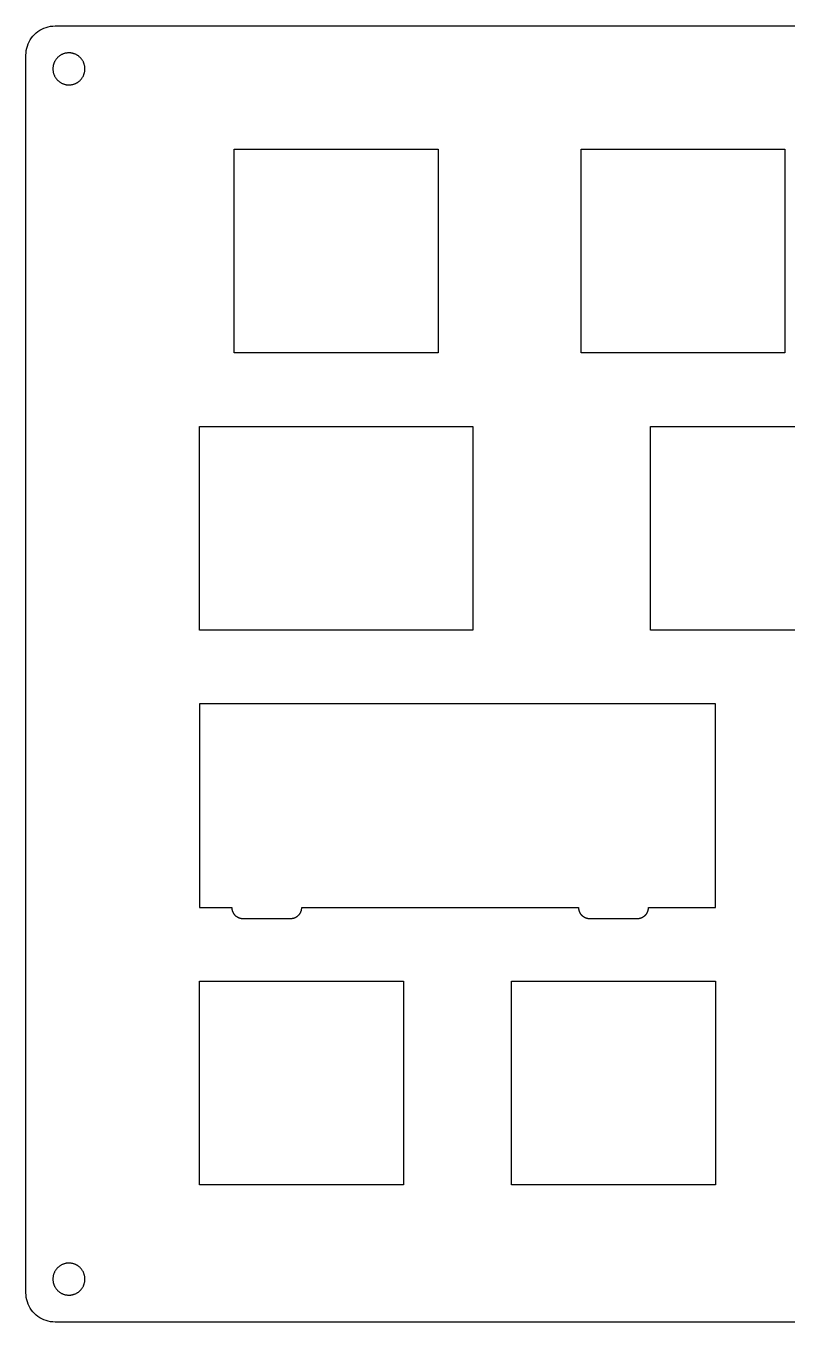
# Model space of a CAD drawing. Header units: millimetres. Extents: x -542 to -281, y -114 to -5.
# Drawn here: x -542.4 to -490.2, y -113.9 to -24.9 of the extents above; entities that cross this region are included whole.
import ezdxf

# ---------------------------------------------------------------- set-up
doc = ezdxf.new("R2010")
doc.units = ezdxf.units.MM
doc.layers.add('switch_plate', color=18, linetype='Continuous', true_color=0x000000)

msp = doc.modelspace()

# ---------------------------------------------------------------- linework, layer by layer
at = {"layer": 'switch_plate'}
for p, q in [((-541.035, -24.952, 0.2), (-540.882, -24.909, 0.2)), ((-540.882, -24.909, 0.2), (-540.729, -24.879, 0.2)), ((-540.729, -24.879, 0.2), (-540.572, -24.861, 0.2)), ((-540.572, -24.861, 0.2), (-540.414, -24.854, 0.2)), ((-540.414, -24.854, 0.2), (-377.083, -24.854, 0.2)), ((-542.198, -25.947, 0.2), (-542.121, -25.809, 0.2)), ((-542.121, -25.809, 0.2), (-542.034, -25.678, 0.2)), ((-542.034, -25.678, 0.2), (-541.936, -25.556, 0.2)), ((-541.936, -25.556, 0.2), (-541.83, -25.44, 0.2)), ((-541.83, -25.44, 0.2), (-541.714, -25.334, 0.2)), ((-541.714, -25.334, 0.2), (-541.591, -25.236, 0.2)), ((-541.591, -25.236, 0.2), (-541.46, -25.149, 0.2)), ((-541.46, -25.149, 0.2), (-541.323, -25.072, 0.2)), ((-541.323, -25.072, 0.2), (-541.181, -25.007, 0.2)), ((-541.181, -25.007, 0.2), (-541.035, -24.952, 0.2)), ((-542.415, -26.855, 0.2), (-542.409, -26.698, 0.2)), ((-542.409, -26.698, 0.2), (-542.391, -26.541, 0.2)), ((-542.391, -26.541, 0.2), (-542.36, -26.388, 0.2)), ((-542.36, -26.388, 0.2), (-542.318, -26.235, 0.2)), ((-542.318, -26.235, 0.2), (-542.262, -26.089, 0.2)), ((-542.262, -26.089, 0.2), (-542.198, -25.947, 0.2)), ((-539.532, -26.707, 0.2), (-539.57, -26.71, 0.2)), ((-539.494, -26.705, 0.2), (-539.532, -26.707, 0.2)), ((-539.456, -26.705, 0.2), (-539.494, -26.705, 0.2)), ((-539.418, -26.706, 0.2), (-539.456, -26.705, 0.2)), ((-539.38, -26.708, 0.2), (-539.418, -26.706, 0.2)), ((-539.342, -26.712, 0.2), (-539.38, -26.708, 0.2)), ((-542.415, -111.885, 0.2), (-542.415, -26.855, 0.2)), ((-540.546, -27.596, 0.2), (-540.552, -27.634, 0.2)), ((-540.538, -27.559, 0.2), (-540.546, -27.596, 0.2)), ((-540.528, -27.522, 0.2), (-540.538, -27.559, 0.2)), ((-540.518, -27.485, 0.2), (-540.528, -27.522, 0.2)), ((-540.506, -27.449, 0.2), (-540.518, -27.485, 0.2)), ((-540.493, -27.413, 0.2), (-540.506, -27.449, 0.2)), ((-540.479, -27.377, 0.2), (-540.493, -27.413, 0.2)), ((-540.464, -27.342, 0.2), (-540.479, -27.377, 0.2)), ((-540.447, -27.308, 0.2), (-540.464, -27.342, 0.2)), ((-540.429, -27.274, 0.2), (-540.447, -27.308, 0.2)), ((-540.41, -27.241, 0.2), (-540.429, -27.274, 0.2)), ((-540.39, -27.209, 0.2), (-540.41, -27.241, 0.2)), ((-540.369, -27.177, 0.2), (-540.39, -27.209, 0.2)), ((-540.346, -27.146, 0.2), (-540.369, -27.177, 0.2)), ((-540.323, -27.116, 0.2), (-540.346, -27.146, 0.2)), ((-540.299, -27.086, 0.2), (-540.323, -27.116, 0.2)), ((-540.273, -27.058, 0.2), (-540.299, -27.086, 0.2)), ((-540.247, -27.03, 0.2), (-540.273, -27.058, 0.2)), ((-540.219, -27.004, 0.2), (-540.247, -27.03, 0.2)), ((-540.191, -26.978, 0.2), (-540.219, -27.004, 0.2)), ((-540.162, -26.953, 0.2), (-540.191, -26.978, 0.2)), ((-540.132, -26.93, 0.2), (-540.162, -26.953, 0.2)), ((-540.101, -26.907, 0.2), (-540.132, -26.93, 0.2)), ((-540.07, -26.886, 0.2), (-540.101, -26.907, 0.2)), ((-540.037, -26.865, 0.2), (-540.07, -26.886, 0.2)), ((-540.004, -26.846, 0.2), (-540.037, -26.865, 0.2)), ((-539.971, -26.828, 0.2), (-540.004, -26.846, 0.2)), ((-539.937, -26.811, 0.2), (-539.971, -26.828, 0.2)), ((-539.902, -26.795, 0.2), (-539.937, -26.811, 0.2)), ((-539.867, -26.781, 0.2), (-539.902, -26.795, 0.2)), ((-539.831, -26.767, 0.2), (-539.867, -26.781, 0.2)), ((-539.795, -26.755, 0.2), (-539.831, -26.767, 0.2)), ((-539.758, -26.744, 0.2), (-539.795, -26.755, 0.2)), ((-539.721, -26.735, 0.2), (-539.758, -26.744, 0.2)), ((-539.684, -26.727, 0.2), (-539.721, -26.735, 0.2)), ((-539.646, -26.72, 0.2), (-539.684, -26.727, 0.2)), ((-539.608, -26.714, 0.2), (-539.646, -26.72, 0.2)), ((-539.57, -26.71, 0.2), (-539.608, -26.714, 0.2)), ((-539.304, -26.717, 0.2), (-539.342, -26.712, 0.2)), ((-539.266, -26.723, 0.2), (-539.304, -26.717, 0.2)), ((-539.229, -26.731, 0.2), (-539.266, -26.723, 0.2)), ((-539.192, -26.74, 0.2), (-539.229, -26.731, 0.2)), ((-539.155, -26.75, 0.2), (-539.192, -26.74, 0.2)), ((-539.118, -26.761, 0.2), (-539.155, -26.75, 0.2)), ((-539.082, -26.774, 0.2), (-539.118, -26.761, 0.2)), ((-539.047, -26.788, 0.2), (-539.082, -26.774, 0.2)), ((-539.012, -26.803, 0.2), (-539.047, -26.788, 0.2)), ((-538.977, -26.819, 0.2), (-539.012, -26.803, 0.2)), ((-538.943, -26.837, 0.2), (-538.977, -26.819, 0.2)), ((-538.91, -26.855, 0.2), (-538.943, -26.837, 0.2)), ((-538.877, -26.875, 0.2), (-538.91, -26.855, 0.2)), ((-538.845, -26.896, 0.2), (-538.877, -26.875, 0.2)), ((-538.814, -26.918, 0.2), (-538.845, -26.896, 0.2)), ((-538.784, -26.941, 0.2), (-538.814, -26.918, 0.2)), ((-538.754, -26.966, 0.2), (-538.784, -26.941, 0.2)), ((-538.726, -26.991, 0.2), (-538.754, -26.966, 0.2)), ((-538.698, -27.017, 0.2), (-538.726, -26.991, 0.2)), ((-538.671, -27.044, 0.2), (-538.698, -27.017, 0.2)), ((-538.645, -27.072, 0.2), (-538.671, -27.044, 0.2)), ((-538.62, -27.101, 0.2), (-538.645, -27.072, 0.2)), ((-538.596, -27.131, 0.2), (-538.62, -27.101, 0.2)), ((-538.573, -27.161, 0.2), (-538.596, -27.131, 0.2)), ((-538.552, -27.193, 0.2), (-538.573, -27.161, 0.2)), ((-538.531, -27.225, 0.2), (-538.552, -27.193, 0.2)), ((-538.511, -27.258, 0.2), (-538.531, -27.225, 0.2)), ((-538.493, -27.291, 0.2), (-538.511, -27.258, 0.2)), ((-538.476, -27.325, 0.2), (-538.493, -27.291, 0.2)), ((-538.46, -27.36, 0.2), (-538.476, -27.325, 0.2)), ((-538.445, -27.395, 0.2), (-538.46, -27.36, 0.2)), ((-538.431, -27.431, 0.2), (-538.445, -27.395, 0.2)), ((-538.419, -27.467, 0.2), (-538.431, -27.431, 0.2)), ((-538.408, -27.503, 0.2), (-538.419, -27.467, 0.2)), ((-538.398, -27.54, 0.2), (-538.408, -27.503, 0.2)), ((-538.389, -27.577, 0.2), (-538.398, -27.54, 0.2)), ((-538.382, -27.615, 0.2), (-538.389, -27.577, 0.2)), ((-540.564, -27.748, 0.2), (-540.565, -27.786, 0.2)), ((-540.565, -27.786, 0.2), (-540.565, -27.824, 0.2)), ((-540.565, -27.824, 0.2), (-540.564, -27.862, 0.2)), ((-540.561, -27.71, 0.2), (-540.564, -27.748, 0.2)), ((-540.564, -27.862, 0.2), (-540.561, -27.9, 0.2)), ((-540.557, -27.672, 0.2), (-540.561, -27.71, 0.2)), ((-540.561, -27.9, 0.2), (-540.557, -27.938, 0.2)), ((-540.552, -27.634, 0.2), (-540.557, -27.672, 0.2)), ((-540.557, -27.938, 0.2), (-540.552, -27.976, 0.2)), ((-540.552, -27.976, 0.2), (-540.546, -28.014, 0.2)), ((-540.546, -28.014, 0.2), (-540.538, -28.051, 0.2)), ((-540.538, -28.051, 0.2), (-540.528, -28.088, 0.2)), ((-540.528, -28.088, 0.2), (-540.518, -28.125, 0.2)), ((-540.518, -28.125, 0.2), (-540.506, -28.161, 0.2)), ((-540.506, -28.161, 0.2), (-540.493, -28.197, 0.2)), ((-540.493, -28.197, 0.2), (-540.479, -28.232, 0.2)), ((-540.479, -28.232, 0.2), (-540.464, -28.267, 0.2)), ((-540.464, -28.267, 0.2), (-540.447, -28.302, 0.2)), ((-540.447, -28.302, 0.2), (-540.429, -28.335, 0.2)), ((-540.429, -28.335, 0.2), (-540.41, -28.369, 0.2)), ((-540.41, -28.369, 0.2), (-540.39, -28.401, 0.2)), ((-540.39, -28.401, 0.2), (-540.369, -28.433, 0.2)), ((-540.369, -28.433, 0.2), (-540.346, -28.464, 0.2)), ((-540.346, -28.464, 0.2), (-540.323, -28.494, 0.2)), ((-538.62, -28.509, 0.2), (-538.596, -28.479, 0.2)), ((-538.596, -28.479, 0.2), (-538.573, -28.448, 0.2)), ((-538.573, -28.448, 0.2), (-538.552, -28.417, 0.2)), ((-538.552, -28.417, 0.2), (-538.531, -28.385, 0.2)), ((-538.531, -28.385, 0.2), (-538.511, -28.352, 0.2)), ((-538.511, -28.352, 0.2), (-538.493, -28.319, 0.2)), ((-538.493, -28.319, 0.2), (-538.476, -28.285, 0.2)), ((-538.476, -28.285, 0.2), (-538.46, -28.25, 0.2)), ((-538.46, -28.25, 0.2), (-538.445, -28.215, 0.2)), ((-538.445, -28.215, 0.2), (-538.431, -28.179, 0.2)), ((-538.431, -28.179, 0.2), (-538.419, -28.143, 0.2)), ((-538.419, -28.143, 0.2), (-538.408, -28.106, 0.2)), ((-538.408, -28.106, 0.2), (-538.398, -28.07, 0.2)), ((-538.398, -28.07, 0.2), (-538.389, -28.032, 0.2)), ((-538.389, -28.032, 0.2), (-538.382, -27.995, 0.2)), ((-538.376, -27.653, 0.2), (-538.382, -27.615, 0.2)), ((-538.382, -27.995, 0.2), (-538.376, -27.957, 0.2)), ((-538.371, -27.691, 0.2), (-538.376, -27.653, 0.2)), ((-538.376, -27.957, 0.2), (-538.371, -27.919, 0.2)), ((-538.368, -27.729, 0.2), (-538.371, -27.691, 0.2)), ((-538.371, -27.919, 0.2), (-538.368, -27.881, 0.2)), ((-538.366, -27.767, 0.2), (-538.368, -27.729, 0.2)), ((-538.368, -27.881, 0.2), (-538.366, -27.843, 0.2)), ((-538.365, -27.805, 0.2), (-538.366, -27.767, 0.2)), ((-538.366, -27.843, 0.2), (-538.365, -27.805, 0.2)), ((-540.323, -28.494, 0.2), (-540.299, -28.523, 0.2)), ((-540.299, -28.523, 0.2), (-540.273, -28.552, 0.2)), ((-540.273, -28.552, 0.2), (-540.247, -28.579, 0.2)), ((-540.247, -28.579, 0.2), (-540.219, -28.606, 0.2)), ((-540.219, -28.606, 0.2), (-540.191, -28.632, 0.2)), ((-540.191, -28.632, 0.2), (-540.162, -28.656, 0.2)), ((-540.162, -28.656, 0.2), (-540.132, -28.68, 0.2)), ((-540.132, -28.68, 0.2), (-540.101, -28.703, 0.2)), ((-540.101, -28.703, 0.2), (-540.07, -28.724, 0.2)), ((-540.07, -28.724, 0.2), (-540.037, -28.745, 0.2)), ((-540.037, -28.745, 0.2), (-540.004, -28.764, 0.2)), ((-540.004, -28.764, 0.2), (-539.971, -28.782, 0.2)), ((-539.971, -28.782, 0.2), (-539.937, -28.799, 0.2)), ((-539.937, -28.799, 0.2), (-539.902, -28.815, 0.2)), ((-539.902, -28.815, 0.2), (-539.867, -28.829, 0.2)), ((-539.867, -28.829, 0.2), (-539.831, -28.842, 0.2)), ((-539.831, -28.842, 0.2), (-539.795, -28.855, 0.2)), ((-539.795, -28.855, 0.2), (-539.758, -28.865, 0.2)), ((-539.758, -28.865, 0.2), (-539.721, -28.875, 0.2)), ((-539.721, -28.875, 0.2), (-539.684, -28.883, 0.2)), ((-539.684, -28.883, 0.2), (-539.646, -28.89, 0.2)), ((-539.646, -28.89, 0.2), (-539.608, -28.896, 0.2)), ((-539.608, -28.896, 0.2), (-539.57, -28.9, 0.2)), ((-539.57, -28.9, 0.2), (-539.532, -28.903, 0.2)), ((-539.532, -28.903, 0.2), (-539.494, -28.904, 0.2)), ((-539.494, -28.904, 0.2), (-539.456, -28.905, 0.2)), ((-539.456, -28.905, 0.2), (-539.418, -28.904, 0.2)), ((-539.418, -28.904, 0.2), (-539.38, -28.902, 0.2)), ((-539.38, -28.902, 0.2), (-539.342, -28.898, 0.2)), ((-539.342, -28.898, 0.2), (-539.304, -28.893, 0.2)), ((-539.304, -28.893, 0.2), (-539.266, -28.887, 0.2)), ((-539.266, -28.887, 0.2), (-539.229, -28.879, 0.2)), ((-539.229, -28.879, 0.2), (-539.192, -28.87, 0.2)), ((-539.192, -28.87, 0.2), (-539.155, -28.86, 0.2)), ((-539.155, -28.86, 0.2), (-539.118, -28.849, 0.2)), ((-539.118, -28.849, 0.2), (-539.082, -28.836, 0.2)), ((-539.082, -28.836, 0.2), (-539.047, -28.822, 0.2)), ((-539.047, -28.822, 0.2), (-539.012, -28.807, 0.2)), ((-539.012, -28.807, 0.2), (-538.977, -28.791, 0.2)), ((-538.977, -28.791, 0.2), (-538.943, -28.773, 0.2)), ((-538.943, -28.773, 0.2), (-538.91, -28.754, 0.2)), ((-538.91, -28.754, 0.2), (-538.877, -28.734, 0.2)), ((-538.877, -28.734, 0.2), (-538.845, -28.713, 0.2)), ((-538.845, -28.713, 0.2), (-538.814, -28.691, 0.2)), ((-538.814, -28.691, 0.2), (-538.784, -28.668, 0.2)), ((-538.784, -28.668, 0.2), (-538.754, -28.644, 0.2)), ((-538.754, -28.644, 0.2), (-538.726, -28.619, 0.2)), ((-538.726, -28.619, 0.2), (-538.698, -28.593, 0.2)), ((-538.698, -28.593, 0.2), (-538.671, -28.566, 0.2)), ((-538.671, -28.566, 0.2), (-538.645, -28.538, 0.2)), ((-538.645, -28.538, 0.2), (-538.62, -28.509, 0.2)), ((-540.41, -110.371, 0.2), (-540.429, -110.404, 0.2)), ((-540.39, -110.338, 0.2), (-540.41, -110.371, 0.2)), ((-540.369, -110.307, 0.2), (-540.39, -110.338, 0.2)), ((-540.346, -110.276, 0.2), (-540.369, -110.307, 0.2)), ((-540.323, -110.246, 0.2), (-540.346, -110.276, 0.2)), ((-540.299, -110.216, 0.2), (-540.323, -110.246, 0.2)), ((-540.273, -110.188, 0.2), (-540.299, -110.216, 0.2)), ((-540.247, -110.16, 0.2), (-540.273, -110.188, 0.2)), ((-540.219, -110.133, 0.2), (-540.247, -110.16, 0.2)), ((-540.191, -110.108, 0.2), (-540.219, -110.133, 0.2)), ((-540.162, -110.083, 0.2), (-540.191, -110.108, 0.2)), ((-540.132, -110.059, 0.2), (-540.162, -110.083, 0.2)), ((-540.101, -110.037, 0.2), (-540.132, -110.059, 0.2)), ((-540.07, -110.015, 0.2), (-540.101, -110.037, 0.2)), ((-540.037, -109.995, 0.2), (-540.07, -110.015, 0.2)), ((-540.004, -109.976, 0.2), (-540.037, -109.995, 0.2)), ((-539.971, -109.957, 0.2), (-540.004, -109.976, 0.2)), ((-539.937, -109.941, 0.2), (-539.971, -109.957, 0.2)), ((-539.902, -109.925, 0.2), (-539.937, -109.941, 0.2)), ((-539.867, -109.91, 0.2), (-539.902, -109.925, 0.2)), ((-539.831, -109.897, 0.2), (-539.867, -109.91, 0.2)), ((-539.795, -109.885, 0.2), (-539.831, -109.897, 0.2)), ((-539.758, -109.874, 0.2), (-539.795, -109.885, 0.2)), ((-539.721, -109.865, 0.2), (-539.758, -109.874, 0.2)), ((-539.684, -109.856, 0.2), (-539.721, -109.865, 0.2)), ((-539.646, -109.849, 0.2), (-539.684, -109.856, 0.2)), ((-539.608, -109.844, 0.2), (-539.646, -109.849, 0.2)), ((-539.57, -109.84, 0.2), (-539.608, -109.844, 0.2)), ((-539.532, -109.837, 0.2), (-539.57, -109.84, 0.2)), ((-539.494, -109.835, 0.2), (-539.532, -109.837, 0.2)), ((-539.456, -109.835, 0.2), (-539.494, -109.835, 0.2)), ((-539.418, -109.836, 0.2), (-539.456, -109.835, 0.2)), ((-539.38, -109.838, 0.2), (-539.418, -109.836, 0.2)), ((-539.342, -109.842, 0.2), (-539.38, -109.838, 0.2)), ((-539.304, -109.847, 0.2), (-539.342, -109.842, 0.2)), ((-539.266, -109.853, 0.2), (-539.304, -109.847, 0.2)), ((-539.229, -109.86, 0.2), (-539.266, -109.853, 0.2)), ((-539.192, -109.869, 0.2), (-539.229, -109.86, 0.2)), ((-539.155, -109.879, 0.2), (-539.192, -109.869, 0.2)), ((-539.118, -109.891, 0.2), (-539.155, -109.879, 0.2)), ((-539.082, -109.903, 0.2), (-539.118, -109.891, 0.2)), ((-539.047, -109.917, 0.2), (-539.082, -109.903, 0.2)), ((-539.012, -109.933, 0.2), (-539.047, -109.917, 0.2)), ((-538.977, -109.949, 0.2), (-539.012, -109.933, 0.2)), ((-538.943, -109.966, 0.2), (-538.977, -109.949, 0.2)), ((-538.91, -109.985, 0.2), (-538.943, -109.966, 0.2)), ((-538.877, -110.005, 0.2), (-538.91, -109.985, 0.2)), ((-538.845, -110.026, 0.2), (-538.877, -110.005, 0.2)), ((-538.814, -110.048, 0.2), (-538.845, -110.026, 0.2)), ((-538.784, -110.071, 0.2), (-538.814, -110.048, 0.2)), ((-538.754, -110.095, 0.2), (-538.784, -110.071, 0.2)), ((-538.726, -110.121, 0.2), (-538.754, -110.095, 0.2)), ((-538.698, -110.147, 0.2), (-538.726, -110.121, 0.2)), ((-538.671, -110.174, 0.2), (-538.698, -110.147, 0.2)), ((-538.645, -110.202, 0.2), (-538.671, -110.174, 0.2)), ((-538.62, -110.231, 0.2), (-538.645, -110.202, 0.2)), ((-538.596, -110.261, 0.2), (-538.62, -110.231, 0.2)), ((-538.573, -110.291, 0.2), (-538.596, -110.261, 0.2)), ((-538.552, -110.322, 0.2), (-538.573, -110.291, 0.2)), ((-538.531, -110.355, 0.2), (-538.552, -110.322, 0.2)), ((-538.511, -110.387, 0.2), (-538.531, -110.355, 0.2)), ((-538.493, -110.421, 0.2), (-538.511, -110.387, 0.2)), ((-540.564, -110.877, 0.2), (-540.565, -110.915, 0.2)), ((-540.565, -110.915, 0.2), (-540.565, -110.954, 0.2)), ((-540.565, -110.954, 0.2), (-540.564, -110.992, 0.2)), ((-540.561, -110.839, 0.2), (-540.564, -110.877, 0.2)), ((-540.564, -110.992, 0.2), (-540.561, -111.03, 0.2)), ((-540.557, -110.801, 0.2), (-540.561, -110.839, 0.2)), ((-540.561, -111.03, 0.2), (-540.557, -111.068, 0.2)), ((-540.552, -110.763, 0.2), (-540.557, -110.801, 0.2)), ((-540.557, -111.068, 0.2), (-540.552, -111.106, 0.2)), ((-540.546, -110.726, 0.2), (-540.552, -110.763, 0.2)), ((-540.552, -111.106, 0.2), (-540.546, -111.143, 0.2)), ((-540.538, -110.688, 0.2), (-540.546, -110.726, 0.2)), ((-540.546, -111.143, 0.2), (-540.538, -111.181, 0.2)), ((-540.528, -110.651, 0.2), (-540.538, -110.688, 0.2)), ((-540.538, -111.181, 0.2), (-540.528, -111.218, 0.2)), ((-540.518, -110.615, 0.2), (-540.528, -110.651, 0.2)), ((-540.528, -111.218, 0.2), (-540.518, -111.254, 0.2)), ((-540.506, -110.578, 0.2), (-540.518, -110.615, 0.2)), ((-540.518, -111.254, 0.2), (-540.506, -111.291, 0.2)), ((-540.493, -110.542, 0.2), (-540.506, -110.578, 0.2)), ((-540.479, -110.507, 0.2), (-540.493, -110.542, 0.2)), ((-540.464, -110.472, 0.2), (-540.479, -110.507, 0.2)), ((-540.447, -110.438, 0.2), (-540.464, -110.472, 0.2)), ((-540.429, -110.404, 0.2), (-540.447, -110.438, 0.2)), ((-538.476, -110.455, 0.2), (-538.493, -110.421, 0.2)), ((-538.46, -110.489, 0.2), (-538.476, -110.455, 0.2)), ((-538.445, -110.525, 0.2), (-538.46, -110.489, 0.2)), ((-538.431, -110.56, 0.2), (-538.445, -110.525, 0.2)), ((-538.419, -110.596, 0.2), (-538.431, -110.56, 0.2)), ((-538.431, -111.309, 0.2), (-538.419, -111.273, 0.2)), ((-538.408, -110.633, 0.2), (-538.419, -110.596, 0.2)), ((-538.419, -111.273, 0.2), (-538.408, -111.236, 0.2)), ((-538.398, -110.67, 0.2), (-538.408, -110.633, 0.2)), ((-538.408, -111.236, 0.2), (-538.398, -111.199, 0.2)), ((-538.389, -110.707, 0.2), (-538.398, -110.67, 0.2)), ((-538.398, -111.199, 0.2), (-538.389, -111.162, 0.2)), ((-538.382, -110.745, 0.2), (-538.389, -110.707, 0.2)), ((-538.389, -111.162, 0.2), (-538.382, -111.125, 0.2)), ((-538.376, -110.782, 0.2), (-538.382, -110.745, 0.2)), ((-538.382, -111.125, 0.2), (-538.376, -111.087, 0.2)), ((-538.371, -110.82, 0.2), (-538.376, -110.782, 0.2)), ((-538.376, -111.087, 0.2), (-538.371, -111.049, 0.2)), ((-538.368, -110.858, 0.2), (-538.371, -110.82, 0.2)), ((-538.371, -111.049, 0.2), (-538.368, -111.011, 0.2)), ((-538.366, -110.896, 0.2), (-538.368, -110.858, 0.2)), ((-538.368, -111.011, 0.2), (-538.366, -110.973, 0.2)), ((-538.365, -110.935, 0.2), (-538.366, -110.896, 0.2)), ((-538.366, -110.973, 0.2), (-538.365, -110.935, 0.2)), ((-542.409, -112.042, 0.2), (-542.415, -111.885, 0.2)), ((-542.391, -112.198, 0.2), (-542.409, -112.042, 0.2)), ((-540.506, -111.291, 0.2), (-540.493, -111.327, 0.2)), ((-540.493, -111.327, 0.2), (-540.479, -111.362, 0.2)), ((-540.479, -111.362, 0.2), (-540.464, -111.397, 0.2)), ((-540.464, -111.397, 0.2), (-540.447, -111.431, 0.2)), ((-540.447, -111.431, 0.2), (-540.429, -111.465, 0.2)), ((-540.429, -111.465, 0.2), (-540.41, -111.498, 0.2)), ((-540.41, -111.498, 0.2), (-540.39, -111.531, 0.2)), ((-540.39, -111.531, 0.2), (-540.369, -111.562, 0.2)), ((-540.369, -111.562, 0.2), (-540.346, -111.593, 0.2)), ((-540.346, -111.593, 0.2), (-540.323, -111.624, 0.2)), ((-540.323, -111.624, 0.2), (-540.299, -111.653, 0.2)), ((-540.299, -111.653, 0.2), (-540.273, -111.681, 0.2)), ((-540.273, -111.681, 0.2), (-540.247, -111.709, 0.2)), ((-540.247, -111.709, 0.2), (-540.219, -111.736, 0.2)), ((-540.219, -111.736, 0.2), (-540.191, -111.761, 0.2)), ((-540.191, -111.761, 0.2), (-540.162, -111.786, 0.2)), ((-540.162, -111.786, 0.2), (-540.132, -111.81, 0.2)), ((-540.132, -111.81, 0.2), (-540.101, -111.832, 0.2)), ((-540.101, -111.832, 0.2), (-540.07, -111.854, 0.2)), ((-540.07, -111.854, 0.2), (-540.037, -111.874, 0.2)), ((-540.037, -111.874, 0.2), (-540.004, -111.893, 0.2)), ((-540.004, -111.893, 0.2), (-539.971, -111.912, 0.2)), ((-539.971, -111.912, 0.2), (-539.937, -111.929, 0.2)), ((-539.937, -111.929, 0.2), (-539.902, -111.944, 0.2)), ((-539.902, -111.944, 0.2), (-539.867, -111.959, 0.2)), ((-539.867, -111.959, 0.2), (-539.831, -111.972, 0.2)), ((-539.831, -111.972, 0.2), (-539.795, -111.984, 0.2)), ((-539.795, -111.984, 0.2), (-539.758, -111.995, 0.2)), ((-539.758, -111.995, 0.2), (-539.721, -112.004, 0.2)), ((-539.721, -112.004, 0.2), (-539.684, -112.013, 0.2)), ((-539.684, -112.013, 0.2), (-539.646, -112.02, 0.2)), ((-539.646, -112.02, 0.2), (-539.608, -112.025, 0.2)), ((-539.608, -112.025, 0.2), (-539.57, -112.03, 0.2)), ((-539.57, -112.03, 0.2), (-539.532, -112.033, 0.2)), ((-539.532, -112.033, 0.2), (-539.494, -112.034, 0.2)), ((-539.494, -112.034, 0.2), (-539.456, -112.035, 0.2)), ((-539.456, -112.035, 0.2), (-539.418, -112.034, 0.2)), ((-539.418, -112.034, 0.2), (-539.38, -112.031, 0.2)), ((-539.38, -112.031, 0.2), (-539.342, -112.028, 0.2)), ((-539.342, -112.028, 0.2), (-539.304, -112.023, 0.2)), ((-539.304, -112.023, 0.2), (-539.266, -112.016, 0.2)), ((-539.266, -112.016, 0.2), (-539.229, -112.009, 0.2)), ((-539.229, -112.009, 0.2), (-539.192, -112, 0.2)), ((-539.192, -112, 0.2), (-539.155, -111.99, 0.2)), ((-539.155, -111.99, 0.2), (-539.118, -111.978, 0.2)), ((-539.118, -111.978, 0.2), (-539.082, -111.966, 0.2)), ((-539.082, -111.966, 0.2), (-539.047, -111.952, 0.2)), ((-539.047, -111.952, 0.2), (-539.012, -111.937, 0.2)), ((-539.012, -111.937, 0.2), (-538.977, -111.92, 0.2)), ((-538.977, -111.92, 0.2), (-538.943, -111.903, 0.2)), ((-538.943, -111.903, 0.2), (-538.91, -111.884, 0.2)), ((-538.91, -111.884, 0.2), (-538.877, -111.864, 0.2)), ((-538.877, -111.864, 0.2), (-538.845, -111.843, 0.2)), ((-538.845, -111.843, 0.2), (-538.814, -111.821, 0.2)), ((-538.814, -111.821, 0.2), (-538.784, -111.798, 0.2)), ((-538.784, -111.798, 0.2), (-538.754, -111.774, 0.2)), ((-538.754, -111.774, 0.2), (-538.726, -111.749, 0.2)), ((-538.726, -111.749, 0.2), (-538.698, -111.722, 0.2)), ((-538.698, -111.722, 0.2), (-538.671, -111.695, 0.2)), ((-538.671, -111.695, 0.2), (-538.645, -111.667, 0.2)), ((-538.645, -111.667, 0.2), (-538.62, -111.638, 0.2)), ((-538.62, -111.638, 0.2), (-538.596, -111.609, 0.2)), ((-538.596, -111.609, 0.2), (-538.573, -111.578, 0.2)), ((-538.573, -111.578, 0.2), (-538.552, -111.547, 0.2)), ((-538.552, -111.547, 0.2), (-538.531, -111.515, 0.2)), ((-538.531, -111.515, 0.2), (-538.511, -111.482, 0.2)), ((-538.511, -111.482, 0.2), (-538.493, -111.448, 0.2)), ((-538.493, -111.448, 0.2), (-538.476, -111.414, 0.2)), ((-538.476, -111.414, 0.2), (-538.46, -111.38, 0.2)), ((-538.46, -111.38, 0.2), (-538.445, -111.344, 0.2)), ((-538.445, -111.344, 0.2), (-538.431, -111.309, 0.2)), ((-542.36, -112.352, 0.2), (-542.391, -112.198, 0.2)), ((-542.318, -112.503, 0.2), (-542.36, -112.352, 0.2)), ((-542.262, -112.651, 0.2), (-542.318, -112.503, 0.2)), ((-542.198, -112.793, 0.2), (-542.262, -112.651, 0.2)), ((-542.121, -112.929, 0.2), (-542.198, -112.793, 0.2)), ((-542.034, -113.06, 0.2), (-542.121, -112.929, 0.2)), ((-541.936, -113.183, 0.2), (-542.034, -113.06, 0.2)), ((-541.83, -113.3, 0.2), (-541.936, -113.183, 0.2)), ((-541.714, -113.405, 0.2), (-541.83, -113.3, 0.2)), ((-541.591, -113.504, 0.2), (-541.714, -113.405, 0.2)), ((-541.46, -113.591, 0.2), (-541.591, -113.504, 0.2)), ((-541.323, -113.668, 0.2), (-541.46, -113.591, 0.2)), ((-541.181, -113.733, 0.2), (-541.323, -113.668, 0.2)), ((-541.035, -113.788, 0.2), (-541.181, -113.733, 0.2)), ((-540.882, -113.829, 0.2), (-541.035, -113.788, 0.2)), ((-540.729, -113.861, 0.2), (-540.882, -113.829, 0.2)), ((-540.572, -113.879, 0.2), (-540.729, -113.861, 0.2)), ((-540.414, -113.886, 0.2), (-540.572, -113.879, 0.2)), ((-282.864, -113.884, 0.2), (-540.414, -113.886, 0.2))]:
    msp.add_line(p, q, dxfattribs=at)
at = {"layer": 'switch_plate', "color": 0}
for p, q in [((-528.128, -47.31, 0.2), (-528.128, -33.31, 0.2)), ((-528.128, -33.31, 0.2), (-514.129, -33.31, 0.2)), ((-514.129, -33.31, 0.2), (-514.129, -47.31, 0.2)), ((-504.316, -47.31, 0.2), (-504.316, -33.31, 0.2)), ((-504.316, -33.31, 0.2), (-490.316, -33.31, 0.2)), ((-490.316, -33.31, 0.2), (-490.316, -47.31, 0.2)), ((-514.129, -47.31, 0.2), (-528.128, -47.31, 0.2)), ((-490.316, -47.31, 0.2), (-504.316, -47.31, 0.2)), ((-530.51, -66.36, 0.2), (-530.51, -52.36, 0.2)), ((-530.51, -52.36, 0.2), (-511.748, -52.36, 0.2)), ((-511.748, -52.36, 0.2), (-511.748, -66.36, 0.2)), ((-499.553, -66.36, 0.2), (-499.553, -52.36, 0.2)), ((-499.553, -52.36, 0.2), (-485.554, -52.36, 0.2)), ((-511.748, -66.36, 0.2), (-530.51, -66.36, 0.2)), ((-485.554, -66.36, 0.2), (-499.553, -66.36, 0.2)), ((-495.079, -71.41, 0.2), (-530.51, -71.41, 0.2)), ((-530.51, -71.41, 0.2), (-530.51, -85.41, 0.2)), ((-495.079, -85.41, 0.2), (-495.079, -71.41, 0.2)), ((-530.51, -85.41, 0.2), (-528.287, -85.41, 0.2)), ((-528.287, -85.41, 0.2), (-528.286, -85.436, 0.2)), ((-528.286, -85.436, 0.2), (-528.285, -85.461, 0.2)), ((-528.285, -85.461, 0.2), (-528.283, -85.487, 0.2)), ((-523.488, -85.487, 0.2), (-523.486, -85.461, 0.2)), ((-523.486, -85.461, 0.2), (-523.485, -85.436, 0.2)), ((-523.485, -85.436, 0.2), (-523.484, -85.41, 0.2)), ((-523.484, -85.41, 0.2), (-504.487, -85.41, 0.2)), ((-504.487, -85.41, 0.2), (-504.486, -85.436, 0.2)), ((-504.486, -85.436, 0.2), (-504.485, -85.461, 0.2)), ((-504.485, -85.461, 0.2), (-504.483, -85.487, 0.2)), ((-499.688, -85.487, 0.2), (-499.686, -85.461, 0.2)), ((-499.686, -85.461, 0.2), (-499.685, -85.436, 0.2)), ((-499.685, -85.436, 0.2), (-499.684, -85.41, 0.2)), ((-499.684, -85.41, 0.2), (-495.079, -85.41, 0.2)), ((-528.283, -85.487, 0.2), (-528.28, -85.512, 0.2)), ((-528.28, -85.512, 0.2), (-528.276, -85.538, 0.2)), ((-528.276, -85.538, 0.2), (-528.271, -85.563, 0.2)), ((-528.271, -85.563, 0.2), (-528.265, -85.588, 0.2)), ((-528.265, -85.588, 0.2), (-528.259, -85.613, 0.2)), ((-528.259, -85.613, 0.2), (-528.252, -85.637, 0.2)), ((-528.252, -85.637, 0.2), (-528.243, -85.662, 0.2)), ((-528.243, -85.662, 0.2), (-528.234, -85.686, 0.2)), ((-528.234, -85.686, 0.2), (-528.224, -85.709, 0.2)), ((-528.224, -85.709, 0.2), (-528.214, -85.733, 0.2)), ((-528.214, -85.733, 0.2), (-528.202, -85.756, 0.2)), ((-528.202, -85.756, 0.2), (-528.19, -85.778, 0.2)), ((-528.19, -85.778, 0.2), (-528.177, -85.8, 0.2)), ((-528.177, -85.8, 0.2), (-528.163, -85.822, 0.2)), ((-528.163, -85.822, 0.2), (-528.149, -85.843, 0.2)), ((-528.149, -85.843, 0.2), (-528.134, -85.864, 0.2)), ((-528.134, -85.864, 0.2), (-528.118, -85.884, 0.2)), ((-528.118, -85.884, 0.2), (-528.101, -85.904, 0.2)), ((-528.101, -85.904, 0.2), (-528.084, -85.923, 0.2)), ((-528.084, -85.923, 0.2), (-528.066, -85.941, 0.2)), ((-528.066, -85.941, 0.2), (-528.048, -85.959, 0.2)), ((-528.048, -85.959, 0.2), (-528.029, -85.976, 0.2)), ((-528.029, -85.976, 0.2), (-528.009, -85.993, 0.2)), ((-528.009, -85.993, 0.2), (-527.989, -86.009, 0.2)), ((-527.989, -86.009, 0.2), (-527.968, -86.024, 0.2)), ((-527.968, -86.024, 0.2), (-527.947, -86.038, 0.2)), ((-527.947, -86.038, 0.2), (-527.925, -86.052, 0.2)), ((-527.925, -86.052, 0.2), (-527.903, -86.065, 0.2)), ((-527.903, -86.065, 0.2), (-527.88, -86.077, 0.2)), ((-527.88, -86.077, 0.2), (-527.857, -86.089, 0.2)), ((-527.857, -86.089, 0.2), (-527.834, -86.099, 0.2)), ((-527.834, -86.099, 0.2), (-527.81, -86.109, 0.2)), ((-527.81, -86.109, 0.2), (-527.786, -86.118, 0.2)), ((-527.786, -86.118, 0.2), (-527.762, -86.126, 0.2)), ((-527.762, -86.126, 0.2), (-527.737, -86.133, 0.2)), ((-527.737, -86.133, 0.2), (-527.712, -86.14, 0.2)), ((-527.712, -86.14, 0.2), (-527.687, -86.145, 0.2)), ((-527.687, -86.145, 0.2), (-527.662, -86.15, 0.2)), ((-527.662, -86.15, 0.2), (-527.637, -86.154, 0.2)), ((-527.637, -86.154, 0.2), (-527.611, -86.157, 0.2)), ((-527.611, -86.157, 0.2), (-527.586, -86.159, 0.2)), ((-527.586, -86.159, 0.2), (-527.56, -86.16, 0.2)), ((-527.56, -86.16, 0.2), (-527.534, -86.161, 0.2)), ((-527.534, -86.161, 0.2), (-524.235, -86.161, 0.2)), ((-524.235, -86.161, 0.2), (-524.21, -86.16, 0.2)), ((-524.21, -86.16, 0.2), (-524.184, -86.159, 0.2)), ((-524.184, -86.159, 0.2), (-524.159, -86.157, 0.2)), ((-524.159, -86.157, 0.2), (-524.133, -86.154, 0.2)), ((-524.133, -86.154, 0.2), (-524.108, -86.15, 0.2)), ((-524.108, -86.15, 0.2), (-524.083, -86.145, 0.2)), ((-524.083, -86.145, 0.2), (-524.058, -86.14, 0.2)), ((-524.058, -86.14, 0.2), (-524.033, -86.133, 0.2)), ((-524.033, -86.133, 0.2), (-524.008, -86.126, 0.2)), ((-524.008, -86.126, 0.2), (-523.984, -86.118, 0.2)), ((-523.984, -86.118, 0.2), (-523.96, -86.109, 0.2)), ((-523.96, -86.109, 0.2), (-523.936, -86.099, 0.2)), ((-523.936, -86.099, 0.2), (-523.913, -86.088, 0.2)), ((-523.913, -86.088, 0.2), (-523.89, -86.077, 0.2)), ((-523.89, -86.077, 0.2), (-523.867, -86.064, 0.2)), ((-523.867, -86.064, 0.2), (-523.845, -86.052, 0.2)), ((-523.845, -86.052, 0.2), (-523.824, -86.038, 0.2)), ((-523.824, -86.038, 0.2), (-523.802, -86.023, 0.2)), ((-523.802, -86.023, 0.2), (-523.782, -86.008, 0.2)), ((-523.782, -86.008, 0.2), (-523.761, -85.992, 0.2)), ((-523.761, -85.992, 0.2), (-523.742, -85.976, 0.2)), ((-523.742, -85.976, 0.2), (-523.723, -85.959, 0.2)), ((-523.723, -85.959, 0.2), (-523.704, -85.941, 0.2)), ((-523.704, -85.941, 0.2), (-523.687, -85.922, 0.2)), ((-523.687, -85.922, 0.2), (-523.669, -85.903, 0.2)), ((-523.669, -85.903, 0.2), (-523.653, -85.884, 0.2)), ((-523.653, -85.884, 0.2), (-523.637, -85.864, 0.2)), ((-523.637, -85.864, 0.2), (-523.622, -85.843, 0.2)), ((-523.622, -85.843, 0.2), (-523.607, -85.822, 0.2)), ((-523.607, -85.822, 0.2), (-523.594, -85.8, 0.2)), ((-523.594, -85.8, 0.2), (-523.581, -85.778, 0.2)), ((-523.581, -85.778, 0.2), (-523.569, -85.755, 0.2)), ((-523.569, -85.755, 0.2), (-523.557, -85.732, 0.2)), ((-523.557, -85.732, 0.2), (-523.547, -85.709, 0.2)), ((-523.547, -85.709, 0.2), (-523.537, -85.685, 0.2)), ((-523.537, -85.685, 0.2), (-523.528, -85.661, 0.2)), ((-523.528, -85.661, 0.2), (-523.52, -85.637, 0.2)), ((-523.52, -85.637, 0.2), (-523.512, -85.612, 0.2)), ((-523.512, -85.612, 0.2), (-523.506, -85.588, 0.2)), ((-523.506, -85.588, 0.2), (-523.5, -85.563, 0.2)), ((-523.5, -85.563, 0.2), (-523.495, -85.537, 0.2)), ((-523.495, -85.537, 0.2), (-523.491, -85.512, 0.2)), ((-523.491, -85.512, 0.2), (-523.488, -85.487, 0.2)), ((-504.483, -85.487, 0.2), (-504.48, -85.512, 0.2)), ((-504.48, -85.512, 0.2), (-504.476, -85.537, 0.2)), ((-504.476, -85.537, 0.2), (-504.471, -85.563, 0.2)), ((-504.471, -85.563, 0.2), (-504.465, -85.588, 0.2)), ((-504.465, -85.588, 0.2), (-504.459, -85.612, 0.2)), ((-504.459, -85.612, 0.2), (-504.452, -85.637, 0.2)), ((-504.452, -85.637, 0.2), (-504.443, -85.661, 0.2)), ((-504.443, -85.661, 0.2), (-504.434, -85.685, 0.2)), ((-504.434, -85.685, 0.2), (-504.425, -85.709, 0.2)), ((-504.425, -85.709, 0.2), (-504.414, -85.732, 0.2)), ((-504.414, -85.732, 0.2), (-504.403, -85.755, 0.2)), ((-504.403, -85.755, 0.2), (-504.39, -85.778, 0.2)), ((-504.39, -85.778, 0.2), (-504.377, -85.8, 0.2)), ((-504.377, -85.8, 0.2), (-504.364, -85.822, 0.2)), ((-504.364, -85.822, 0.2), (-504.349, -85.843, 0.2)), ((-504.349, -85.843, 0.2), (-504.334, -85.864, 0.2)), ((-504.334, -85.864, 0.2), (-504.318, -85.884, 0.2)), ((-504.318, -85.884, 0.2), (-504.302, -85.903, 0.2)), ((-504.302, -85.903, 0.2), (-504.285, -85.922, 0.2)), ((-504.285, -85.922, 0.2), (-504.267, -85.941, 0.2)), ((-504.267, -85.941, 0.2), (-504.248, -85.959, 0.2)), ((-504.248, -85.959, 0.2), (-504.229, -85.976, 0.2)), ((-504.229, -85.976, 0.2), (-504.21, -85.992, 0.2)), ((-504.21, -85.992, 0.2), (-504.189, -86.008, 0.2)), ((-504.189, -86.008, 0.2), (-504.169, -86.023, 0.2)), ((-504.169, -86.023, 0.2), (-504.148, -86.038, 0.2)), ((-504.148, -86.038, 0.2), (-504.126, -86.052, 0.2)), ((-504.126, -86.052, 0.2), (-504.104, -86.064, 0.2)), ((-504.104, -86.064, 0.2), (-504.081, -86.077, 0.2)), ((-504.081, -86.077, 0.2), (-504.058, -86.088, 0.2)), ((-504.058, -86.088, 0.2), (-504.035, -86.099, 0.2)), ((-504.035, -86.099, 0.2), (-504.011, -86.109, 0.2)), ((-504.011, -86.109, 0.2), (-503.987, -86.118, 0.2)), ((-503.987, -86.118, 0.2), (-503.963, -86.126, 0.2)), ((-503.963, -86.126, 0.2), (-503.938, -86.133, 0.2)), ((-503.938, -86.133, 0.2), (-503.914, -86.14, 0.2)), ((-503.914, -86.14, 0.2), (-503.888, -86.145, 0.2)), ((-503.888, -86.145, 0.2), (-503.863, -86.15, 0.2)), ((-503.863, -86.15, 0.2), (-503.838, -86.154, 0.2)), ((-503.838, -86.154, 0.2), (-503.812, -86.157, 0.2)), ((-503.812, -86.157, 0.2), (-503.787, -86.159, 0.2)), ((-503.787, -86.159, 0.2), (-503.761, -86.16, 0.2)), ((-503.761, -86.16, 0.2), (-503.736, -86.161, 0.2)), ((-503.736, -86.161, 0.2), (-500.435, -86.161, 0.2)), ((-500.435, -86.161, 0.2), (-500.41, -86.16, 0.2)), ((-500.41, -86.16, 0.2), (-500.384, -86.159, 0.2)), ((-500.384, -86.159, 0.2), (-500.358, -86.157, 0.2)), ((-500.358, -86.157, 0.2), (-500.333, -86.154, 0.2)), ((-500.333, -86.154, 0.2), (-500.308, -86.15, 0.2)), ((-500.308, -86.15, 0.2), (-500.283, -86.145, 0.2)), ((-500.283, -86.145, 0.2), (-500.257, -86.14, 0.2)), ((-500.257, -86.14, 0.2), (-500.233, -86.133, 0.2)), ((-500.233, -86.133, 0.2), (-500.208, -86.126, 0.2)), ((-500.208, -86.126, 0.2), (-500.184, -86.118, 0.2)), ((-500.184, -86.118, 0.2), (-500.16, -86.109, 0.2)), ((-500.16, -86.109, 0.2), (-500.136, -86.099, 0.2)), ((-500.136, -86.099, 0.2), (-500.113, -86.088, 0.2)), ((-500.113, -86.088, 0.2), (-500.09, -86.077, 0.2)), ((-500.09, -86.077, 0.2), (-500.067, -86.064, 0.2)), ((-500.067, -86.064, 0.2), (-500.045, -86.052, 0.2)), ((-500.045, -86.052, 0.2), (-500.023, -86.038, 0.2)), ((-500.023, -86.038, 0.2), (-500.002, -86.023, 0.2)), ((-500.002, -86.023, 0.2), (-499.982, -86.008, 0.2)), ((-499.982, -86.008, 0.2), (-499.961, -85.992, 0.2)), ((-499.961, -85.992, 0.2), (-499.942, -85.976, 0.2)), ((-499.942, -85.976, 0.2), (-499.923, -85.959, 0.2)), ((-499.923, -85.959, 0.2), (-499.904, -85.941, 0.2)), ((-499.904, -85.941, 0.2), (-499.886, -85.922, 0.2)), ((-499.886, -85.922, 0.2), (-499.869, -85.903, 0.2)), ((-499.869, -85.903, 0.2), (-499.853, -85.884, 0.2)), ((-499.853, -85.884, 0.2), (-499.837, -85.864, 0.2)), ((-499.837, -85.864, 0.2), (-499.822, -85.843, 0.2)), ((-499.822, -85.843, 0.2), (-499.807, -85.822, 0.2)), ((-499.807, -85.822, 0.2), (-499.794, -85.8, 0.2)), ((-499.794, -85.8, 0.2), (-499.781, -85.778, 0.2)), ((-499.781, -85.778, 0.2), (-499.768, -85.755, 0.2)), ((-499.768, -85.755, 0.2), (-499.757, -85.732, 0.2)), ((-499.757, -85.732, 0.2), (-499.746, -85.709, 0.2)), ((-499.746, -85.709, 0.2), (-499.737, -85.685, 0.2)), ((-499.737, -85.685, 0.2), (-499.728, -85.661, 0.2)), ((-499.728, -85.661, 0.2), (-499.719, -85.637, 0.2)), ((-499.719, -85.637, 0.2), (-499.712, -85.612, 0.2)), ((-499.712, -85.612, 0.2), (-499.706, -85.588, 0.2)), ((-499.706, -85.588, 0.2), (-499.7, -85.563, 0.2)), ((-499.7, -85.563, 0.2), (-499.695, -85.537, 0.2)), ((-499.695, -85.537, 0.2), (-499.691, -85.512, 0.2)), ((-499.691, -85.512, 0.2), (-499.688, -85.487, 0.2)), ((-530.51, -104.46, 0.2), (-530.51, -90.46, 0.2)), ((-530.51, -90.46, 0.2), (-516.51, -90.46, 0.2)), ((-516.51, -90.46, 0.2), (-516.51, -104.46, 0.2)), ((-509.078, -104.46, 0.2), (-509.078, -90.46, 0.2)), ((-509.078, -90.46, 0.2), (-495.079, -90.46, 0.2)), ((-495.079, -90.46, 0.2), (-495.079, -104.46, 0.2)), ((-516.51, -104.46, 0.2), (-530.51, -104.46, 0.2)), ((-495.079, -104.46, 0.2), (-509.078, -104.46, 0.2))]:
    msp.add_line(p, q, dxfattribs=at)

doc.saveas('drawing.dxf')
